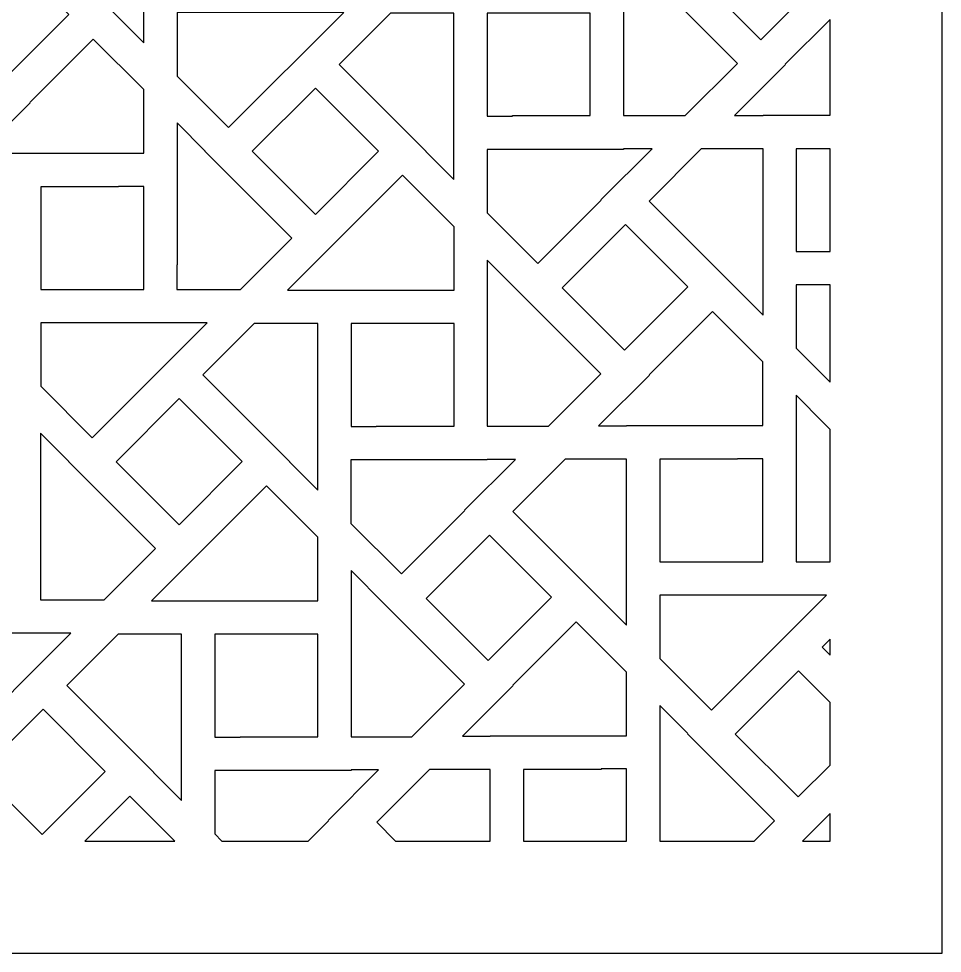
# Model space of a CAD drawing. Header units: millimetres. Extents: x -483 to 517, y -474 to 526.
# Drawn here: x 22.8 to 516.8, y -474.5 to 25.2 of the extents above; entities that cross this region are included whole.
import ezdxf

# ---------------------------------------------------------------- set-up
doc = ezdxf.new("R2010")
doc.units = ezdxf.units.MM
doc.layers.add('Plan 1', color=7, linetype='Continuous')

msp = doc.modelspace()

# ---------------------------------------------------------------- linework, layer by layer
at = {"layer": 'Plan 1', "color": 17}
for points, knots in [([(-483.22, 525.53), (-483.22, 525.53), (516.78, 525.53), (516.78, 525.53), (516.78, 525.53), (516.78, 525.53), (516.78, -474.47), (516.78, -474.47), (516.78, -474.47), (516.78, -474.47), (-483.22, -474.47), (-483.22, -474.47), (-483.22, -474.47), (-483.22, -474.47), (-483.22, 525.53), (-483.22, 525.53)], [0, 0, 0, 0, 0.2, 0.2, 0.2, 0.2, 0.4, 0.4, 0.4, 0.4, 0.6, 0.6, 0.6, 0.6, 1, 1, 1, 1]), ([(89.8, 12.31), (89.8, 12.31), (28.86, 73.25), (28.86, 73.25), (28.86, 73.25), (28.86, 73.25), (56.75, 101.14), (56.75, 101.14), (56.75, 101.14), (56.75, 101.14), (89.79, 101.14), (89.79, 101.14), (89.79, 101.14), (89.79, 101.14), (89.79, 28.5), (89.79, 28.5), (89.79, 28.5), (89.79, 28.5), (89.8, 28.5), (89.8, 28.5), (89.8, 28.5), (89.8, 28.5), (89.8, 12.31), (89.8, 12.31)], [0, 0, 0, 0, 0.142857, 0.142857, 0.142857, 0.142857, 0.285714, 0.285714, 0.285714, 0.285714, 0.428571, 0.428571, 0.428571, 0.428571, 0.571429, 0.571429, 0.571429, 0.571429, 0.714286, 0.714286, 0.714286, 0.714286, 1, 1, 1, 1]), ([(453.66, 47.68), (453.66, 47.68), (419.79, 13.82), (419.79, 13.82), (419.79, 13.82), (419.79, 13.82), (386.36, 47.26), (386.36, 47.26), (386.36, 47.26), (386.36, 47.26), (420.22, 81.12), (420.22, 81.12), (420.22, 81.12), (420.22, 81.12), (453.66, 47.68), (453.66, 47.68)], [0, 0, 0, 0, 0.2, 0.2, 0.2, 0.2, 0.4, 0.4, 0.4, 0.4, 0.6, 0.6, 0.6, 0.6, 1, 1, 1, 1]), ([(49.58, 27.38), (49.58, 27.38), (15.72, -6.48), (15.72, -6.48), (15.72, -6.48), (15.72, -6.48), (-17.58, 26.81), (-17.58, 26.81), (-17.58, 26.81), (-17.58, 26.81), (16.29, 60.68), (16.29, 60.68), (16.29, 60.68), (16.29, 60.68), (49.58, 27.38), (49.58, 27.38)], [0, 0, 0, 0, 0.2, 0.2, 0.2, 0.2, 0.4, 0.4, 0.4, 0.4, 0.6, 0.6, 0.6, 0.6, 1, 1, 1, 1]), ([(407.22, 1.25), (407.22, 1.25), (379.33, -26.64), (379.33, -26.64), (379.33, -26.64), (379.33, -26.64), (346.29, -26.64), (346.29, -26.64), (346.29, -26.64), (346.29, -26.64), (346.29, 46), (346.29, 46), (346.29, 46), (346.29, 46), (346.28, 46), (346.28, 46), (346.28, 46), (346.28, 46), (346.28, 62.18), (346.28, 62.18), (346.28, 62.18), (346.28, 62.18), (407.22, 1.25), (407.22, 1.25)], [0, 0, 0, 0, 0.142857, 0.142857, 0.142857, 0.142857, 0.285714, 0.285714, 0.285714, 0.285714, 0.428571, 0.428571, 0.428571, 0.428571, 0.571429, 0.571429, 0.571429, 0.571429, 0.714286, 0.714286, 0.714286, 0.714286, 1, 1, 1, 1]), ([(196.64, 28.5), (196.64, 28.5), (135.13, -33.02), (135.13, -33.02), (135.13, -33.02), (135.13, -33.02), (107.57, -5.46), (107.57, -5.46), (107.57, -5.46), (107.57, -5.46), (107.57, 28.5), (107.57, 28.5), (107.57, 28.5), (107.57, 28.5), (196.64, 28.5), (196.64, 28.5)], [0, 0, 0, 0, 0.2, 0.2, 0.2, 0.2, 0.4, 0.4, 0.4, 0.4, 0.6, 0.6, 0.6, 0.6, 1, 1, 1, 1]), ([(194.21, 0.77), (194.21, 0.77), (221.66, 28.22), (221.66, 28.22), (221.66, 28.22), (221.66, 28.22), (255.62, 28.22), (255.62, 28.22), (255.62, 28.22), (255.62, 28.22), (255.62, 15.07), (255.62, 15.07), (255.62, 15.07), (255.62, 15.07), (255.6, 15.07), (255.6, 15.07), (255.6, 15.07), (255.6, 15.07), (255.6, -60.83), (255.6, -60.83), (255.6, -60.83), (255.6, -60.83), (240.54, -45.77), (240.54, -45.77), (240.54, -45.77), (240.54, -45.77), (240.65, -45.66), (240.65, -45.66), (240.65, -45.66), (240.65, -45.66), (194.21, 0.77), (194.21, 0.77)], [0, 0, 0, 0, 0.111111, 0.111111, 0.111111, 0.111111, 0.222222, 0.222222, 0.222222, 0.222222, 0.333333, 0.333333, 0.333333, 0.333333, 0.444444, 0.444444, 0.444444, 0.444444, 0.555556, 0.555556, 0.555556, 0.555556, 0.666667, 0.666667, 0.666667, 0.666667, 0.777778, 0.777778, 0.777778, 0.777778, 1, 1, 1, 1]), ([(328.51, -26.64), (328.51, -26.64), (286.93, -26.64), (286.93, -26.64), (286.93, -26.64), (286.93, -26.64), (286.93, -26.89), (286.93, -26.89), (286.93, -26.89), (286.93, -26.89), (273.4, -26.9), (273.4, -26.9), (273.4, -26.9), (273.4, -26.9), (273.39, 28.22), (273.39, 28.22), (273.39, 28.22), (273.39, 28.22), (328.51, 28.22), (328.51, 28.22), (328.51, 28.22), (328.51, 28.22), (328.51, -26.64), (328.51, -26.64)], [0, 0, 0, 0, 0.142857, 0.142857, 0.142857, 0.142857, 0.285714, 0.285714, 0.285714, 0.285714, 0.428571, 0.428571, 0.428571, 0.428571, 0.571429, 0.571429, 0.571429, 0.571429, 0.714286, 0.714286, 0.714286, 0.714286, 1, 1, 1, 1]), ([(456.78, 24.81), (456.78, 24.81), (456.78, -26.4), (456.78, -26.4), (456.78, -26.4), (456.78, -26.4), (420.89, -26.4), (420.89, -26.4), (420.89, -26.4), (420.89, -26.4), (420.89, -26.66), (420.89, -26.66), (420.89, -26.66), (420.89, -26.66), (405.63, -26.66), (405.63, -26.66), (405.63, -26.66), (405.63, -26.66), (432.95, 0.66), (432.95, 0.66), (432.95, 0.66), (432.95, 0.66), (432.79, 0.82), (432.79, 0.82), (432.79, 0.82), (432.79, 0.82), (456.78, 24.81), (456.78, 24.81)], [0, 0, 0, 0, 0.125, 0.125, 0.125, 0.125, 0.25, 0.25, 0.25, 0.25, 0.375, 0.375, 0.375, 0.375, 0.5, 0.5, 0.5, 0.5, 0.625, 0.625, 0.625, 0.625, 0.75, 0.75, 0.75, 0.75, 1, 1, 1, 1]), ([(16.82, -46.96), (16.82, -46.96), (1.83, -46.96), (1.83, -46.96), (1.83, -46.96), (1.83, -46.96), (29.01, -19.78), (29.01, -19.78), (29.01, -19.78), (29.01, -19.78), (28.86, -19.63), (28.86, -19.63), (28.86, -19.63), (28.86, -19.63), (62.72, 14.24), (62.72, 14.24), (62.72, 14.24), (62.72, 14.24), (89.73, -12.76), (89.73, -12.76), (89.73, -12.76), (89.73, -12.76), (89.73, -46.7), (89.73, -46.7), (89.73, -46.7), (89.73, -46.7), (16.82, -46.7), (16.82, -46.7), (16.82, -46.7), (16.82, -46.7), (16.82, -46.96), (16.82, -46.96)], [0, 0, 0, 0, 0.111111, 0.111111, 0.111111, 0.111111, 0.222222, 0.222222, 0.222222, 0.222222, 0.333333, 0.333333, 0.333333, 0.333333, 0.444444, 0.444444, 0.444444, 0.444444, 0.555556, 0.555556, 0.555556, 0.555556, 0.666667, 0.666667, 0.666667, 0.666667, 0.777778, 0.777778, 0.777778, 0.777778, 1, 1, 1, 1]), ([(147.77, -45.66), (147.77, -45.66), (181.53, -11.91), (181.53, -11.91), (181.53, -11.91), (181.53, -11.91), (215.33, -45.71), (215.33, -45.71), (215.33, -45.71), (215.33, -45.71), (181.58, -79.47), (181.58, -79.47), (181.58, -79.47), (181.58, -79.47), (147.77, -45.66), (147.77, -45.66)], [0, 0, 0, 0, 0.2, 0.2, 0.2, 0.2, 0.4, 0.4, 0.4, 0.4, 0.6, 0.6, 0.6, 0.6, 1, 1, 1, 1]), ([(168.9, -92.15), (168.9, -92.15), (141.45, -119.59), (141.45, -119.59), (141.45, -119.59), (141.45, -119.59), (107.49, -119.6), (107.49, -119.6), (107.49, -119.6), (107.49, -119.6), (107.49, -106.45), (107.49, -106.45), (107.49, -106.45), (107.49, -106.45), (107.51, -106.45), (107.51, -106.45), (107.51, -106.45), (107.51, -106.45), (107.51, -30.54), (107.51, -30.54), (107.51, -30.54), (107.51, -30.54), (122.57, -45.6), (122.57, -45.6), (122.57, -45.6), (122.57, -45.6), (122.46, -45.71), (122.46, -45.71), (122.46, -45.71), (122.46, -45.71), (168.9, -92.15), (168.9, -92.15)], [0, 0, 0, 0, 0.111111, 0.111111, 0.111111, 0.111111, 0.222222, 0.222222, 0.222222, 0.222222, 0.333333, 0.333333, 0.333333, 0.333333, 0.444444, 0.444444, 0.444444, 0.444444, 0.555556, 0.555556, 0.555556, 0.555556, 0.666667, 0.666667, 0.666667, 0.666667, 0.777778, 0.777778, 0.777778, 0.777778, 1, 1, 1, 1]), ([(361.56, -44.42), (361.56, -44.42), (334.24, -71.74), (334.24, -71.74), (334.24, -71.74), (334.24, -71.74), (334.39, -71.89), (334.39, -71.89), (334.39, -71.89), (334.39, -71.89), (300.52, -105.76), (300.52, -105.76), (300.52, -105.76), (300.52, -105.76), (273.38, -78.61), (273.38, -78.61), (273.38, -78.61), (273.38, -78.61), (273.38, -44.67), (273.38, -44.67), (273.38, -44.67), (273.38, -44.67), (346.29, -44.67), (346.29, -44.67), (346.29, -44.67), (346.29, -44.67), (346.29, -44.42), (346.29, -44.42), (346.29, -44.42), (346.29, -44.42), (361.56, -44.42), (361.56, -44.42)], [0, 0, 0, 0, 0.111111, 0.111111, 0.111111, 0.111111, 0.222222, 0.222222, 0.222222, 0.222222, 0.333333, 0.333333, 0.333333, 0.333333, 0.444444, 0.444444, 0.444444, 0.444444, 0.555556, 0.555556, 0.555556, 0.555556, 0.666667, 0.666667, 0.666667, 0.666667, 0.777778, 0.777778, 0.777778, 0.777778, 1, 1, 1, 1]), ([(420.9, -133.26), (420.9, -133.26), (359.96, -72.32), (359.96, -72.32), (359.96, -72.32), (359.96, -72.32), (387.85, -44.43), (387.85, -44.43), (387.85, -44.43), (387.85, -44.43), (420.89, -44.43), (420.89, -44.43), (420.89, -44.43), (420.89, -44.43), (420.89, -117.07), (420.89, -117.07), (420.89, -117.07), (420.89, -117.07), (420.9, -117.07), (420.9, -117.07), (420.9, -117.07), (420.9, -117.07), (420.9, -133.26), (420.9, -133.26)], [0, 0, 0, 0, 0.142857, 0.142857, 0.142857, 0.142857, 0.285714, 0.285714, 0.285714, 0.285714, 0.428571, 0.428571, 0.428571, 0.428571, 0.571429, 0.571429, 0.571429, 0.571429, 0.714286, 0.714286, 0.714286, 0.714286, 1, 1, 1, 1]), ([(456.78, -44.43), (456.78, -44.43), (456.78, -99.29), (456.78, -99.29), (456.78, -99.29), (456.78, -99.29), (438.68, -99.29), (438.68, -99.29), (438.68, -99.29), (438.68, -99.29), (438.67, -44.43), (438.67, -44.43), (438.67, -44.43), (438.67, -44.43), (456.78, -44.43), (456.78, -44.43)], [0, 0, 0, 0, 0.2, 0.2, 0.2, 0.2, 0.4, 0.4, 0.4, 0.4, 0.6, 0.6, 0.6, 0.6, 1, 1, 1, 1]), ([(166.61, -120.02), (166.61, -120.02), (228.12, -58.5), (228.12, -58.5), (228.12, -58.5), (228.12, -58.5), (255.68, -86.06), (255.68, -86.06), (255.68, -86.06), (255.68, -86.06), (255.68, -120.02), (255.68, -120.02), (255.68, -120.02), (255.68, -120.02), (166.61, -120.02), (166.61, -120.02)], [0, 0, 0, 0, 0.2, 0.2, 0.2, 0.2, 0.4, 0.4, 0.4, 0.4, 0.6, 0.6, 0.6, 0.6, 1, 1, 1, 1]), ([(34.6, -64.73), (34.6, -64.73), (76.18, -64.73), (76.18, -64.73), (76.18, -64.73), (76.18, -64.73), (76.18, -64.48), (76.18, -64.48), (76.18, -64.48), (76.18, -64.48), (89.71, -64.48), (89.71, -64.48), (89.71, -64.48), (89.71, -64.48), (89.71, -119.59), (89.71, -119.59), (89.71, -119.59), (89.71, -119.59), (34.6, -119.6), (34.6, -119.6), (34.6, -119.6), (34.6, -119.6), (34.6, -64.73), (34.6, -64.73)], [0, 0, 0, 0, 0.142857, 0.142857, 0.142857, 0.142857, 0.285714, 0.285714, 0.285714, 0.285714, 0.428571, 0.428571, 0.428571, 0.428571, 0.571429, 0.571429, 0.571429, 0.571429, 0.714286, 0.714286, 0.714286, 0.714286, 1, 1, 1, 1]), ([(380.68, -118.19), (380.68, -118.19), (346.82, -152.05), (346.82, -152.05), (346.82, -152.05), (346.82, -152.05), (313.53, -118.76), (313.53, -118.76), (313.53, -118.76), (313.53, -118.76), (347.39, -84.89), (347.39, -84.89), (347.39, -84.89), (347.39, -84.89), (380.68, -118.19), (380.68, -118.19)], [0, 0, 0, 0, 0.2, 0.2, 0.2, 0.2, 0.4, 0.4, 0.4, 0.4, 0.6, 0.6, 0.6, 0.6, 1, 1, 1, 1]), ([(334.25, -164.63), (334.25, -164.63), (306.22, -192.66), (306.22, -192.66), (306.22, -192.66), (306.22, -192.66), (273.46, -192.66), (273.46, -192.66), (273.46, -192.66), (273.46, -192.66), (273.46, -120.02), (273.46, -120.02), (273.46, -120.02), (273.46, -120.02), (273.45, -120.02), (273.45, -120.02), (273.45, -120.02), (273.45, -120.02), (273.45, -103.83), (273.45, -103.83), (273.45, -103.83), (273.45, -103.83), (334.25, -164.63), (334.25, -164.63)], [0, 0, 0, 0, 0.142857, 0.142857, 0.142857, 0.142857, 0.285714, 0.285714, 0.285714, 0.285714, 0.428571, 0.428571, 0.428571, 0.428571, 0.571429, 0.571429, 0.571429, 0.571429, 0.714286, 0.714286, 0.714286, 0.714286, 1, 1, 1, 1]), ([(456.78, -117.07), (456.78, -117.07), (456.78, -169.14), (456.78, -169.14), (456.78, -169.14), (456.78, -169.14), (438.67, -151.03), (438.67, -151.03), (438.67, -151.03), (438.67, -151.03), (438.67, -117.07), (438.67, -117.07), (438.67, -117.07), (438.67, -117.07), (456.78, -117.07), (456.78, -117.07)], [0, 0, 0, 0, 0.2, 0.2, 0.2, 0.2, 0.4, 0.4, 0.4, 0.4, 0.6, 0.6, 0.6, 0.6, 1, 1, 1, 1]), ([(347.92, -192.53), (347.92, -192.53), (332.94, -192.53), (332.94, -192.53), (332.94, -192.53), (332.94, -192.53), (360.11, -165.35), (360.11, -165.35), (360.11, -165.35), (360.11, -165.35), (359.96, -165.2), (359.96, -165.2), (359.96, -165.2), (359.96, -165.2), (393.83, -131.33), (393.83, -131.33), (393.83, -131.33), (393.83, -131.33), (420.84, -158.33), (420.84, -158.33), (420.84, -158.33), (420.84, -158.33), (420.84, -192.27), (420.84, -192.27), (420.84, -192.27), (420.84, -192.27), (347.92, -192.27), (347.92, -192.27), (347.92, -192.27), (347.92, -192.27), (347.92, -192.53), (347.92, -192.53)], [0, 0, 0, 0, 0.111111, 0.111111, 0.111111, 0.111111, 0.222222, 0.222222, 0.222222, 0.222222, 0.333333, 0.333333, 0.333333, 0.333333, 0.444444, 0.444444, 0.444444, 0.444444, 0.555556, 0.555556, 0.555556, 0.555556, 0.666667, 0.666667, 0.666667, 0.666667, 0.777778, 0.777778, 0.777778, 0.777778, 1, 1, 1, 1]), ([(123.67, -137.37), (123.67, -137.37), (62.15, -198.89), (62.15, -198.89), (62.15, -198.89), (62.15, -198.89), (34.6, -171.33), (34.6, -171.33), (34.6, -171.33), (34.6, -171.33), (34.6, -137.37), (34.6, -137.37), (34.6, -137.37), (34.6, -137.37), (123.67, -137.37), (123.67, -137.37)], [0, 0, 0, 0, 0.2, 0.2, 0.2, 0.2, 0.4, 0.4, 0.4, 0.4, 0.6, 0.6, 0.6, 0.6, 1, 1, 1, 1]), ([(121.38, -165.24), (121.38, -165.24), (148.83, -137.8), (148.83, -137.8), (148.83, -137.8), (148.83, -137.8), (182.79, -137.79), (182.79, -137.79), (182.79, -137.79), (182.79, -137.79), (182.79, -150.94), (182.79, -150.94), (182.79, -150.94), (182.79, -150.94), (182.77, -150.94), (182.77, -150.94), (182.77, -150.94), (182.77, -150.94), (182.77, -226.85), (182.77, -226.85), (182.77, -226.85), (182.77, -226.85), (167.71, -211.79), (167.71, -211.79), (167.71, -211.79), (167.71, -211.79), (167.82, -211.68), (167.82, -211.68), (167.82, -211.68), (167.82, -211.68), (121.38, -165.24), (121.38, -165.24)], [0, 0, 0, 0, 0.111111, 0.111111, 0.111111, 0.111111, 0.222222, 0.222222, 0.222222, 0.222222, 0.333333, 0.333333, 0.333333, 0.333333, 0.444444, 0.444444, 0.444444, 0.444444, 0.555556, 0.555556, 0.555556, 0.555556, 0.666667, 0.666667, 0.666667, 0.666667, 0.777778, 0.777778, 0.777778, 0.777778, 1, 1, 1, 1]), ([(255.68, -192.66), (255.68, -192.66), (214.1, -192.66), (214.1, -192.66), (214.1, -192.66), (214.1, -192.66), (214.1, -192.91), (214.1, -192.91), (214.1, -192.91), (214.1, -192.91), (200.57, -192.91), (200.57, -192.91), (200.57, -192.91), (200.57, -192.91), (200.56, -137.8), (200.56, -137.8), (200.56, -137.8), (200.56, -137.8), (255.68, -137.79), (255.68, -137.79), (255.68, -137.79), (255.68, -137.79), (255.68, -192.66), (255.68, -192.66)], [0, 0, 0, 0, 0.142857, 0.142857, 0.142857, 0.142857, 0.285714, 0.285714, 0.285714, 0.285714, 0.428571, 0.428571, 0.428571, 0.428571, 0.571429, 0.571429, 0.571429, 0.571429, 0.714286, 0.714286, 0.714286, 0.714286, 1, 1, 1, 1]), ([(74.94, -211.68), (74.94, -211.68), (108.7, -177.92), (108.7, -177.92), (108.7, -177.92), (108.7, -177.92), (142.36, -211.58), (142.36, -211.58), (142.36, -211.58), (142.36, -211.58), (108.61, -245.34), (108.61, -245.34), (108.61, -245.34), (108.61, -245.34), (74.94, -211.68), (74.94, -211.68)], [0, 0, 0, 0, 0.2, 0.2, 0.2, 0.2, 0.4, 0.4, 0.4, 0.4, 0.6, 0.6, 0.6, 0.6, 1, 1, 1, 1]), ([(456.78, -194.5), (456.78, -194.5), (456.78, -265.17), (456.78, -265.17), (456.78, -265.17), (456.78, -265.17), (438.59, -265.17), (438.59, -265.17), (438.59, -265.17), (438.59, -265.17), (438.59, -252.02), (438.59, -252.02), (438.59, -252.02), (438.59, -252.02), (438.61, -252.02), (438.61, -252.02), (438.61, -252.02), (438.61, -252.02), (438.61, -176.11), (438.61, -176.11), (438.61, -176.11), (438.61, -176.11), (453.67, -191.17), (453.67, -191.17), (453.67, -191.17), (453.67, -191.17), (453.57, -191.28), (453.57, -191.28), (453.57, -191.28), (453.57, -191.28), (456.78, -194.5), (456.78, -194.5)], [0, 0, 0, 0, 0.111111, 0.111111, 0.111111, 0.111111, 0.222222, 0.222222, 0.222222, 0.222222, 0.333333, 0.333333, 0.333333, 0.333333, 0.444444, 0.444444, 0.444444, 0.444444, 0.555556, 0.555556, 0.555556, 0.555556, 0.666667, 0.666667, 0.666667, 0.666667, 0.777778, 0.777778, 0.777778, 0.777778, 1, 1, 1, 1]), ([(95.92, -258.02), (95.92, -258.02), (68.48, -285.47), (68.48, -285.47), (68.48, -285.47), (68.48, -285.47), (34.52, -285.47), (34.52, -285.47), (34.52, -285.47), (34.52, -285.47), (34.52, -272.32), (34.52, -272.32), (34.52, -272.32), (34.52, -272.32), (34.54, -272.32), (34.54, -272.32), (34.54, -272.32), (34.54, -272.32), (34.54, -196.42), (34.54, -196.42), (34.54, -196.42), (34.54, -196.42), (49.6, -211.47), (49.6, -211.47), (49.6, -211.47), (49.6, -211.47), (49.49, -211.58), (49.49, -211.58), (49.49, -211.58), (49.49, -211.58), (95.92, -258.02), (95.92, -258.02)], [0, 0, 0, 0, 0.111111, 0.111111, 0.111111, 0.111111, 0.222222, 0.222222, 0.222222, 0.222222, 0.333333, 0.333333, 0.333333, 0.333333, 0.444444, 0.444444, 0.444444, 0.444444, 0.555556, 0.555556, 0.555556, 0.555556, 0.666667, 0.666667, 0.666667, 0.666667, 0.777778, 0.777778, 0.777778, 0.777778, 1, 1, 1, 1]), ([(288.44, -210.43), (288.44, -210.43), (261.27, -237.61), (261.27, -237.61), (261.27, -237.61), (261.27, -237.61), (261.42, -237.76), (261.42, -237.76), (261.42, -237.76), (261.42, -237.76), (227.55, -271.63), (227.55, -271.63), (227.55, -271.63), (227.55, -271.63), (200.55, -244.63), (200.55, -244.63), (200.55, -244.63), (200.55, -244.63), (200.55, -210.69), (200.55, -210.69), (200.55, -210.69), (200.55, -210.69), (273.46, -210.69), (273.46, -210.69), (273.46, -210.69), (273.46, -210.69), (273.46, -210.43), (273.46, -210.43), (273.46, -210.43), (273.46, -210.43), (288.44, -210.43), (288.44, -210.43)], [0, 0, 0, 0, 0.111111, 0.111111, 0.111111, 0.111111, 0.222222, 0.222222, 0.222222, 0.222222, 0.333333, 0.333333, 0.333333, 0.333333, 0.444444, 0.444444, 0.444444, 0.444444, 0.555556, 0.555556, 0.555556, 0.555556, 0.666667, 0.666667, 0.666667, 0.666667, 0.777778, 0.777778, 0.777778, 0.777778, 1, 1, 1, 1]), ([(347.93, -299.13), (347.93, -299.13), (287.13, -238.33), (287.13, -238.33), (287.13, -238.33), (287.13, -238.33), (315.16, -210.3), (315.16, -210.3), (315.16, -210.3), (315.16, -210.3), (347.92, -210.3), (347.92, -210.3), (347.92, -210.3), (347.92, -210.3), (347.92, -282.94), (347.92, -282.94), (347.92, -282.94), (347.92, -282.94), (347.93, -282.94), (347.93, -282.94), (347.93, -282.94), (347.93, -282.94), (347.93, -299.13), (347.93, -299.13)], [0, 0, 0, 0, 0.142857, 0.142857, 0.142857, 0.142857, 0.285714, 0.285714, 0.285714, 0.285714, 0.428571, 0.428571, 0.428571, 0.428571, 0.571429, 0.571429, 0.571429, 0.571429, 0.714286, 0.714286, 0.714286, 0.714286, 1, 1, 1, 1]), ([(365.7, -210.3), (365.7, -210.3), (407.28, -210.3), (407.28, -210.3), (407.28, -210.3), (407.28, -210.3), (407.28, -210.05), (407.28, -210.05), (407.28, -210.05), (407.28, -210.05), (420.81, -210.05), (420.81, -210.05), (420.81, -210.05), (420.81, -210.05), (420.82, -265.16), (420.82, -265.16), (420.82, -265.16), (420.82, -265.16), (365.7, -265.17), (365.7, -265.17), (365.7, -265.17), (365.7, -265.17), (365.7, -210.3), (365.7, -210.3)], [0, 0, 0, 0, 0.142857, 0.142857, 0.142857, 0.142857, 0.285714, 0.285714, 0.285714, 0.285714, 0.428571, 0.428571, 0.428571, 0.428571, 0.571429, 0.571429, 0.571429, 0.571429, 0.714286, 0.714286, 0.714286, 0.714286, 1, 1, 1, 1]), ([(155.29, -224.51), (155.29, -224.51), (182.85, -252.07), (182.85, -252.07), (182.85, -252.07), (182.85, -252.07), (182.85, -286.03), (182.85, -286.03), (182.85, -286.03), (182.85, -286.03), (93.78, -286.03), (93.78, -286.03), (93.78, -286.03), (93.78, -286.03), (155.29, -224.51), (155.29, -224.51)], [0, 0, 0, 0, 0.2, 0.2, 0.2, 0.2, 0.4, 0.4, 0.4, 0.4, 0.6, 0.6, 0.6, 0.6, 1, 1, 1, 1]), ([(307.71, -284.06), (307.71, -284.06), (273.85, -317.92), (273.85, -317.92), (273.85, -317.92), (273.85, -317.92), (240.7, -284.77), (240.7, -284.77), (240.7, -284.77), (240.7, -284.77), (274.56, -250.91), (274.56, -250.91), (274.56, -250.91), (274.56, -250.91), (307.71, -284.06), (307.71, -284.06)], [0, 0, 0, 0, 0.2, 0.2, 0.2, 0.2, 0.4, 0.4, 0.4, 0.4, 0.6, 0.6, 0.6, 0.6, 1, 1, 1, 1]), ([(261.28, -330.5), (261.28, -330.5), (233.1, -358.67), (233.1, -358.67), (233.1, -358.67), (233.1, -358.67), (200.63, -358.67), (200.63, -358.67), (200.63, -358.67), (200.63, -358.67), (200.63, -286.03), (200.63, -286.03), (200.63, -286.03), (200.63, -286.03), (200.62, -286.03), (200.62, -286.03), (200.62, -286.03), (200.62, -286.03), (200.62, -269.85), (200.62, -269.85), (200.62, -269.85), (200.62, -269.85), (218.69, -287.92), (218.69, -287.92), (218.69, -287.92), (218.69, -287.92), (261.28, -330.5), (261.28, -330.5)], [0, 0, 0, 0, 0.125, 0.125, 0.125, 0.125, 0.25, 0.25, 0.25, 0.25, 0.375, 0.375, 0.375, 0.375, 0.5, 0.5, 0.5, 0.5, 0.625, 0.625, 0.625, 0.625, 0.75, 0.75, 0.75, 0.75, 1, 1, 1, 1]), ([(365.7, -316.9), (365.7, -316.9), (365.7, -282.94), (365.7, -282.94), (365.7, -282.94), (365.7, -282.94), (454.77, -282.94), (454.77, -282.94), (454.77, -282.94), (454.77, -282.94), (393.26, -344.46), (393.26, -344.46), (393.26, -344.46), (393.26, -344.46), (365.7, -316.9), (365.7, -316.9)], [0, 0, 0, 0, 0.2, 0.2, 0.2, 0.2, 0.4, 0.4, 0.4, 0.4, 0.6, 0.6, 0.6, 0.6, 1, 1, 1, 1]), ([(274.95, -358.4), (274.95, -358.4), (260.25, -358.4), (260.25, -358.4), (260.25, -358.4), (260.25, -358.4), (287.29, -331.37), (287.29, -331.37), (287.29, -331.37), (287.29, -331.37), (287.13, -331.21), (287.13, -331.21), (287.13, -331.21), (287.13, -331.21), (321, -297.34), (321, -297.34), (321, -297.34), (321, -297.34), (347.86, -324.21), (347.86, -324.21), (347.86, -324.21), (347.86, -324.21), (347.86, -358.15), (347.86, -358.15), (347.86, -358.15), (347.86, -358.15), (274.95, -358.15), (274.95, -358.15), (274.95, -358.15), (274.95, -358.15), (274.95, -358.4), (274.95, -358.4)], [0, 0, 0, 0, 0.111111, 0.111111, 0.111111, 0.111111, 0.222222, 0.222222, 0.222222, 0.222222, 0.333333, 0.333333, 0.333333, 0.333333, 0.444444, 0.444444, 0.444444, 0.444444, 0.555556, 0.555556, 0.555556, 0.555556, 0.666667, 0.666667, 0.666667, 0.666667, 0.777778, 0.777778, 0.777778, 0.777778, 1, 1, 1, 1]), ([(50.7, -303.25), (50.7, -303.25), (-10.82, -364.76), (-10.82, -364.76), (-10.82, -364.76), (-10.82, -364.76), (-38.37, -337.21), (-38.37, -337.21), (-38.37, -337.21), (-38.37, -337.21), (-38.37, -303.25), (-38.37, -303.25), (-38.37, -303.25), (-38.37, -303.25), (50.7, -303.25), (50.7, -303.25)], [0, 0, 0, 0, 0.2, 0.2, 0.2, 0.2, 0.4, 0.4, 0.4, 0.4, 0.6, 0.6, 0.6, 0.6, 1, 1, 1, 1]), ([(48.55, -331.26), (48.55, -331.26), (76, -303.81), (76, -303.81), (76, -303.81), (76, -303.81), (109.96, -303.81), (109.96, -303.81), (109.96, -303.81), (109.96, -303.81), (109.96, -316.96), (109.96, -316.96), (109.96, -316.96), (109.96, -316.96), (109.94, -316.96), (109.94, -316.96), (109.94, -316.96), (109.94, -316.96), (109.94, -392.86), (109.94, -392.86), (109.94, -392.86), (109.94, -392.86), (94.88, -377.8), (94.88, -377.8), (94.88, -377.8), (94.88, -377.8), (94.99, -377.69), (94.99, -377.69), (94.99, -377.69), (94.99, -377.69), (48.55, -331.26), (48.55, -331.26)], [0, 0, 0, 0, 0.111111, 0.111111, 0.111111, 0.111111, 0.222222, 0.222222, 0.222222, 0.222222, 0.333333, 0.333333, 0.333333, 0.333333, 0.444444, 0.444444, 0.444444, 0.444444, 0.555556, 0.555556, 0.555556, 0.555556, 0.666667, 0.666667, 0.666667, 0.666667, 0.777778, 0.777778, 0.777778, 0.777778, 1, 1, 1, 1]), ([(182.85, -358.67), (182.85, -358.67), (141.27, -358.67), (141.27, -358.67), (141.27, -358.67), (141.27, -358.67), (141.27, -358.92), (141.27, -358.92), (141.27, -358.92), (141.27, -358.92), (127.74, -358.92), (127.74, -358.92), (127.74, -358.92), (127.74, -358.92), (127.73, -303.81), (127.73, -303.81), (127.73, -303.81), (127.73, -303.81), (182.85, -303.81), (182.85, -303.81), (182.85, -303.81), (182.85, -303.81), (182.85, -358.67), (182.85, -358.67)], [0, 0, 0, 0, 0.142857, 0.142857, 0.142857, 0.142857, 0.285714, 0.285714, 0.285714, 0.285714, 0.428571, 0.428571, 0.428571, 0.428571, 0.571429, 0.571429, 0.571429, 0.571429, 0.714286, 0.714286, 0.714286, 0.714286, 1, 1, 1, 1]), ([(456.78, -306.52), (456.78, -306.52), (456.78, -315.11), (456.78, -315.11), (456.78, -315.11), (456.78, -315.11), (452.48, -310.81), (452.48, -310.81), (452.48, -310.81), (452.48, -310.81), (456.78, -306.52), (456.78, -306.52)], [0, 0, 0, 0, 0.25, 0.25, 0.25, 0.25, 0.5, 0.5, 0.5, 0.5, 1, 1, 1, 1]), ([(456.78, -340.47), (456.78, -340.47), (456.78, -373.84), (456.78, -373.84), (456.78, -373.84), (456.78, -373.84), (439.71, -390.91), (439.71, -390.91), (439.71, -390.91), (439.71, -390.91), (406.05, -357.25), (406.05, -357.25), (406.05, -357.25), (406.05, -357.25), (439.8, -323.49), (439.8, -323.49), (439.8, -323.49), (439.8, -323.49), (456.78, -340.47), (456.78, -340.47)], [0, 0, 0, 0, 0.166667, 0.166667, 0.166667, 0.166667, 0.333333, 0.333333, 0.333333, 0.333333, 0.5, 0.5, 0.5, 0.5, 0.666667, 0.666667, 0.666667, 0.666667, 1, 1, 1, 1]), ([(2.11, -377.69), (2.11, -377.69), (35.87, -343.94), (35.87, -343.94), (35.87, -343.94), (35.87, -343.94), (69.16, -377.24), (69.16, -377.24), (69.16, -377.24), (69.16, -377.24), (35.41, -410.99), (35.41, -410.99), (35.41, -410.99), (35.41, -410.99), (2.11, -377.69), (2.11, -377.69)], [0, 0, 0, 0, 0.2, 0.2, 0.2, 0.2, 0.4, 0.4, 0.4, 0.4, 0.6, 0.6, 0.6, 0.6, 1, 1, 1, 1]), ([(380.59, -357.15), (380.59, -357.15), (427.03, -403.59), (427.03, -403.59), (427.03, -403.59), (427.03, -403.59), (416.15, -414.47), (416.15, -414.47), (416.15, -414.47), (416.15, -414.47), (365.64, -414.47), (365.64, -414.47), (365.64, -414.47), (365.64, -414.47), (365.64, -341.99), (365.64, -341.99), (365.64, -341.99), (365.64, -341.99), (380.7, -357.04), (380.7, -357.04), (380.7, -357.04), (380.7, -357.04), (380.59, -357.15), (380.59, -357.15)], [0, 0, 0, 0, 0.142857, 0.142857, 0.142857, 0.142857, 0.285714, 0.285714, 0.285714, 0.285714, 0.428571, 0.428571, 0.428571, 0.428571, 0.571429, 0.571429, 0.571429, 0.571429, 0.714286, 0.714286, 0.714286, 0.714286, 1, 1, 1, 1]), ([(177.59, -414.47), (177.59, -414.47), (131.55, -414.47), (131.55, -414.47), (131.55, -414.47), (131.55, -414.47), (127.72, -410.64), (127.72, -410.64), (127.72, -410.64), (127.72, -410.64), (127.72, -376.7), (127.72, -376.7), (127.72, -376.7), (127.72, -376.7), (200.63, -376.7), (200.63, -376.7), (200.63, -376.7), (200.63, -376.7), (200.63, -376.45), (200.63, -376.45), (200.63, -376.45), (200.63, -376.45), (215.33, -376.45), (215.33, -376.45), (215.33, -376.45), (215.33, -376.45), (188.29, -403.48), (188.29, -403.48), (188.29, -403.48), (188.29, -403.48), (188.44, -403.63), (188.44, -403.63), (188.44, -403.63), (188.44, -403.63), (177.59, -414.47), (177.59, -414.47)], [0, 0, 0, 0, 0.1, 0.1, 0.1, 0.1, 0.2, 0.2, 0.2, 0.2, 0.3, 0.3, 0.3, 0.3, 0.4, 0.4, 0.4, 0.4, 0.5, 0.5, 0.5, 0.5, 0.6, 0.6, 0.6, 0.6, 0.7, 0.7, 0.7, 0.7, 0.8, 0.8, 0.8, 0.8, 1, 1, 1, 1]), ([(274.95, -414.47), (274.95, -414.47), (224.43, -414.47), (224.43, -414.47), (224.43, -414.47), (224.43, -414.47), (214.3, -404.35), (214.3, -404.35), (214.3, -404.35), (214.3, -404.35), (242.48, -376.18), (242.48, -376.18), (242.48, -376.18), (242.48, -376.18), (274.95, -376.18), (274.95, -376.18), (274.95, -376.18), (274.95, -376.18), (274.95, -414.47), (274.95, -414.47)], [0, 0, 0, 0, 0.166667, 0.166667, 0.166667, 0.166667, 0.333333, 0.333333, 0.333333, 0.333333, 0.5, 0.5, 0.5, 0.5, 0.666667, 0.666667, 0.666667, 0.666667, 1, 1, 1, 1]), ([(347.84, -414.47), (347.84, -414.47), (292.73, -414.47), (292.73, -414.47), (292.73, -414.47), (292.73, -414.47), (292.73, -376.18), (292.73, -376.18), (292.73, -376.18), (292.73, -376.18), (334.31, -376.18), (334.31, -376.18), (334.31, -376.18), (334.31, -376.18), (334.31, -375.92), (334.31, -375.92), (334.31, -375.92), (334.31, -375.92), (347.84, -375.92), (347.84, -375.92), (347.84, -375.92), (347.84, -375.92), (347.84, -414.47), (347.84, -414.47)], [0, 0, 0, 0, 0.142857, 0.142857, 0.142857, 0.142857, 0.285714, 0.285714, 0.285714, 0.285714, 0.428571, 0.428571, 0.428571, 0.428571, 0.571429, 0.571429, 0.571429, 0.571429, 0.714286, 0.714286, 0.714286, 0.714286, 1, 1, 1, 1]), ([(82.3, -390.38), (82.3, -390.38), (106.4, -414.47), (106.4, -414.47), (106.4, -414.47), (106.4, -414.47), (58.21, -414.47), (58.21, -414.47), (58.21, -414.47), (58.21, -414.47), (82.3, -390.38), (82.3, -390.38)], [0, 0, 0, 0, 0.25, 0.25, 0.25, 0.25, 0.5, 0.5, 0.5, 0.5, 1, 1, 1, 1]), ([(456.78, -399.7), (456.78, -399.7), (456.78, -414.47), (456.78, -414.47), (456.78, -414.47), (456.78, -414.47), (442.01, -414.47), (442.01, -414.47), (442.01, -414.47), (442.01, -414.47), (456.78, -399.7), (456.78, -399.7)], [0, 0, 0, 0, 0.25, 0.25, 0.25, 0.25, 0.5, 0.5, 0.5, 0.5, 1, 1, 1, 1])]:
    msp.add_open_spline(points, degree=3, knots=knots, dxfattribs=at)

doc.saveas('drawing.dxf')
